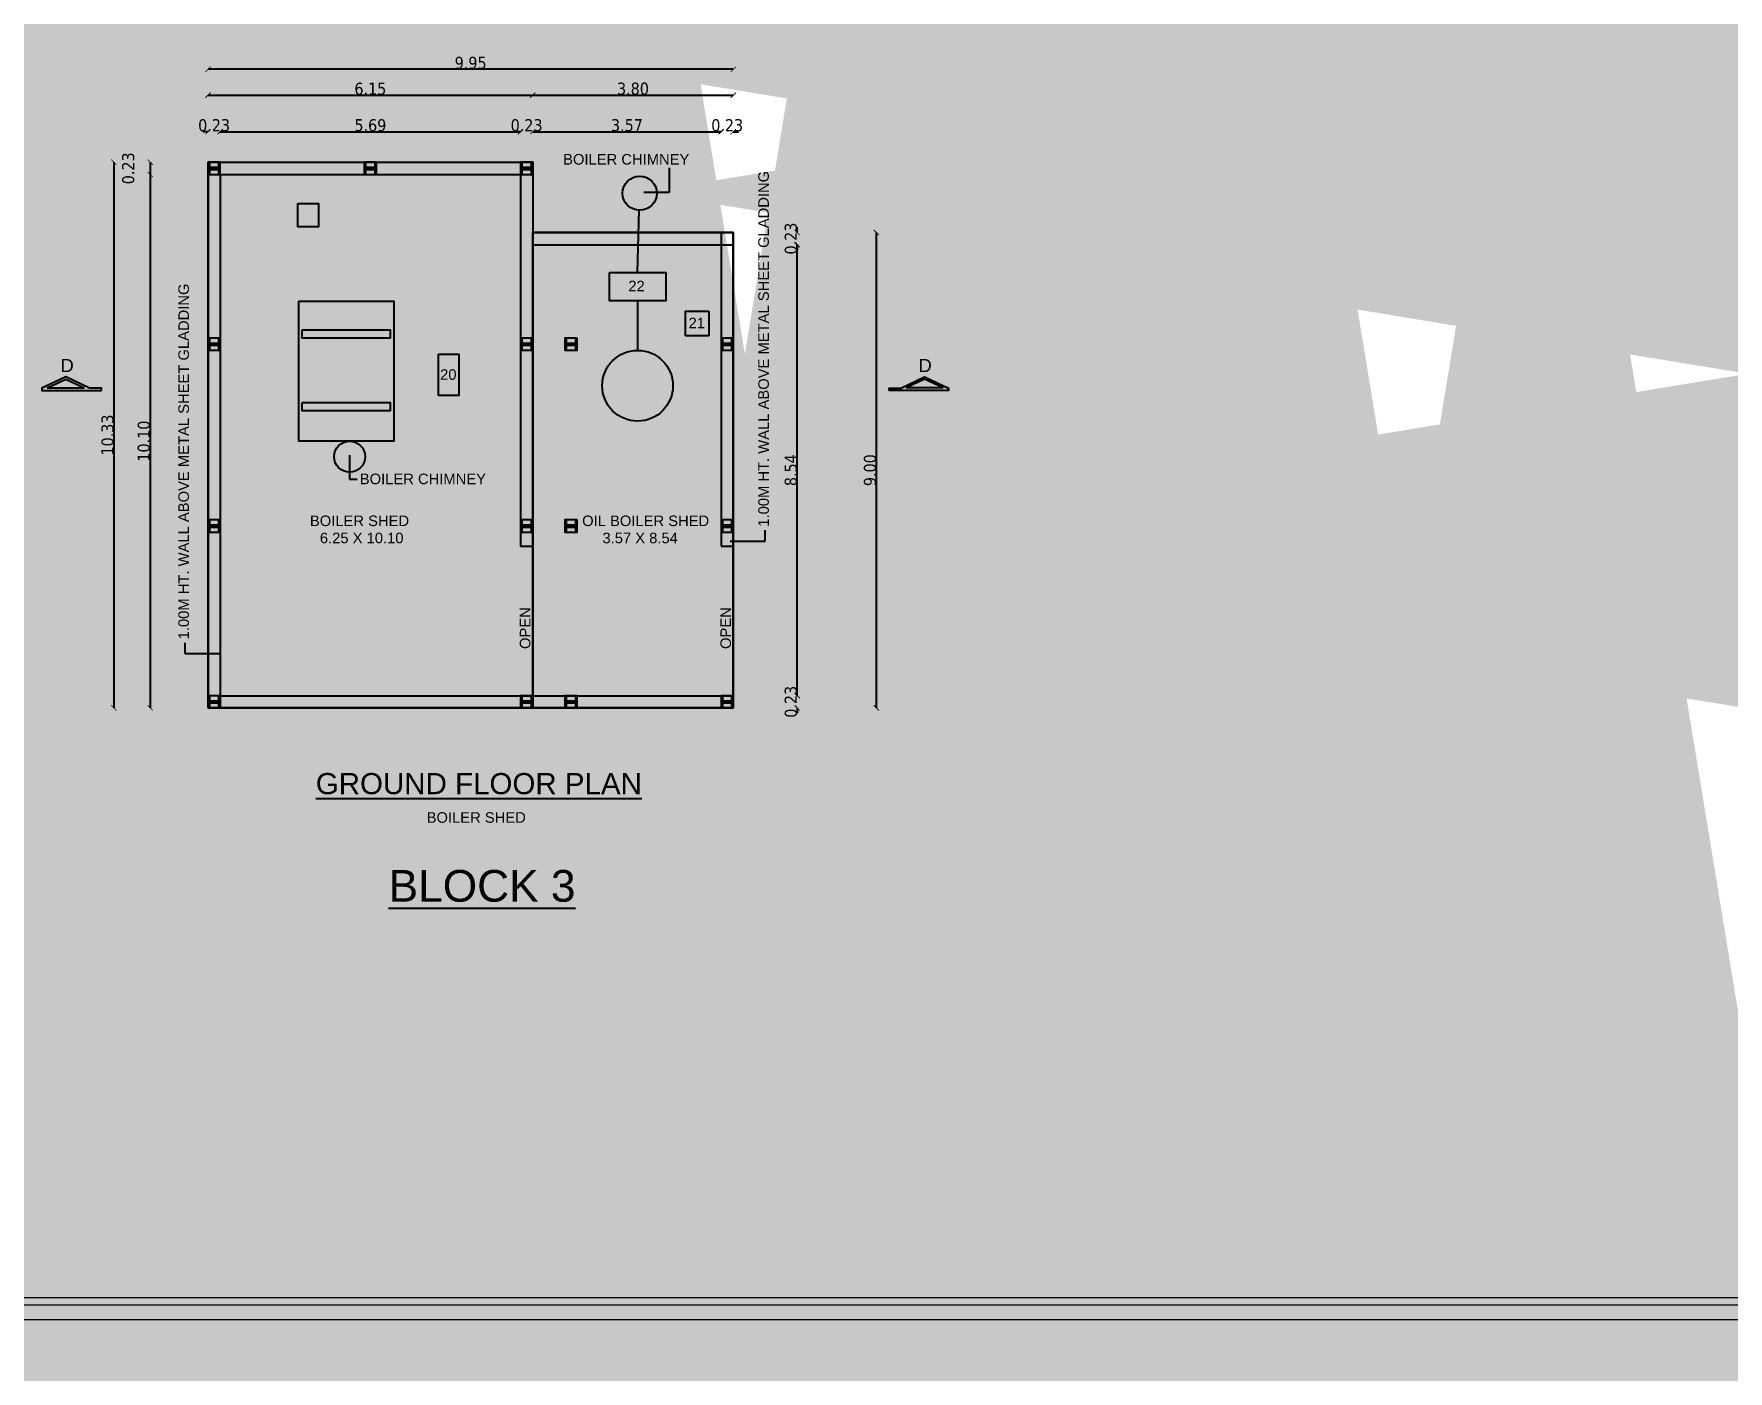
# Model space of a CAD drawing. Header units: metres. Extents: x 0 to 11269, y -5244 to -4054.
# Drawn here: x 10442.83 to 10474.92, y -4888.49 to -4863.17 of the extents above; entities that cross this region are included whole.
import ezdxf

# ---------------------------------------------------------------- set-up
doc = ezdxf.new("R2010")
doc.units = ezdxf.units.M
doc.header["$MEASUREMENT"] = 0
doc.header["$PDMODE"] = 2
doc.linetypes.add('HIDDEN', pattern=[0.375, 0.25, -0.125])
for name, color, linetype in [('2CON', 5, 'Continuous'), ('3CON', 3, 'Continuous'), ('BOUNDARY', 6, 'Continuous'), ('DIM', 3, 'Continuous'), ('G', 5, 'Continuous'), ('REIN', 3, 'Continuous'), ('TEX', 2, 'Continuous')]:
    doc.layers.add(name, color=color, linetype=linetype)
doc.styles.get("Standard").update_dxf_attribs({"font": 'arial.ttf'})
doc.styles.add('STYLE1', font='tahoma.ttf', dxfattribs={"height": 0.23})
doc.styles.add('SUBBU3', font='swissl.ttf', dxfattribs={"width": 0.8})
doc.dimstyles.new('300', dxfattribs={"dimscale": 0.1, "dimtxt": 500, "dimasz": 2000, "dimexe": 400, "dimexo": 1500, "dimgap": 0, "dimtad": 1, "dimlfac": 0.001, "dimzin": 0, "dimdsep": 46, "dimtxsty": 'Standard', "dimcen": 800, "dimse1": 1, "dimse2": 1, "dimclrd": 1, "dimclre": 5, "dimclrt": 3, "dimadec": 0, "dimazin": 0, "dimtfac": 1, "dimtix": 1, "dimtofl": 0, "dimtmove": 1, "dimatfit": 3, "dimfxl": 0, "dimtolj": 1, "dimtzin": 0, "dimarcsym": 0})
doc.dimstyles.new('FLOOR PLAN', dxfattribs={"dimtxt": 0.4, "dimasz": 0.1, "dimexe": 0.18, "dimexo": 0.0625, "dimgap": 0, "dimtad": 1, "dimzin": 0, "dimdsep": 46, "dimtxsty": 'Standard', "dimblk": 'ARCHTICK', "dimcen": 0.09, "dimse1": 1, "dimse2": 1, "dimclrd": 254, "dimclrt": 3, "dimadec": 0, "dimazin": 0, "dimtfac": 1, "dimtix": 1, "dimtofl": 0, "dimtmove": 1, "dimatfit": 0, "dimfxl": 0, "dimtolj": 1, "dimtzin": 0, "dimlwd": -1, "dimarcsym": 0})
doc.dimstyles.new('GG', dxfattribs={"dimscale": 0.1, "dimtxt": 2000, "dimasz": 2000, "dimexe": 400, "dimexo": 1500, "dimgap": 0.08, "dimtad": 1, "dimlfac": 0.001, "dimzin": 0, "dimdsep": 46, "dimtxsty": 'Standard', "dimcen": 800, "dimse1": 1, "dimse2": 1, "dimclrd": 1, "dimclre": 5, "dimclrt": 3, "dimadec": 0, "dimazin": 0, "dimtfac": 1, "dimtix": 1, "dimtofl": 0, "dimtmove": 0, "dimatfit": 3, "dimfxl": 0, "dimtolj": 1, "dimtzin": 0, "dimarcsym": 0})

# ---------------------------------------------------------------- blocks, each defined once
blk = doc.blocks.new('_ArchTick')
at = {"color": 0, "lineweight": 0, "const_width": 0.15}
blk.add_lwpolyline([(-0.5, -0.5), (0.5, 0.5)], dxfattribs=at)
blk = doc.blocks.new('*D421')
at = {"layer": 'DEFPOINTS', "color": 0, "linetype": 'ByBlock', "ltscale": 100}
for p in [(10446.356, -4865.02), (10446.126, -4866.466), (10446.356, -4866.466)]:
    blk.add_point(p, dxfattribs=at)
at = {"layer": 'DIM', "color": 254, "linetype": 'HIDDEN', "ltscale": 100}
for p, q in [((10446.126, -4865.02), (10446.026, -4865.02)), ((10446.356, -4865.02), (10446.456, -4865.02))]:
    blk.add_line(p, q, dxfattribs=at)
at = {"layer": 'DIM', "color": 254, "linetype": 'ByBlock', "ltscale": 100, "xscale": 0.1, "yscale": 0.1, "zscale": 0.1}
blk.add_blockref('_ArchTick', (10446.126, -4865.02), dxfattribs=at)
at = {"layer": 'DIM', "color": 254, "linetype": 'ByBlock', "ltscale": 100, "xscale": 0.1, "yscale": 0.1, "zscale": 0.1, "rotation": 180}
blk.add_blockref('_ArchTick', (10446.356, -4865.02), dxfattribs=at)
at = {"layer": 'DIM', "color": 3, "linetype": 'ByBlock', "ltscale": 100, "insert": (10446.241, -4864.9), "char_height": 0.23, "attachment_point": 5, "style": 'STYLE1'}
blk.add_mtext('\\A1;0.23', dxfattribs=at)
blk = doc.blocks.new('*D422')
at = {"layer": 'DEFPOINTS', "color": 0, "linetype": 'ByBlock', "ltscale": 100}
for p in [(10452.046, -4865.02), (10446.356, -4866.466), (10452.046, -4866.281)]:
    blk.add_point(p, dxfattribs=at)
at = {"layer": 'DIM', "color": 254, "linetype": 'HIDDEN', "ltscale": 100}
blk.add_line((10446.356, -4865.02), (10452.046, -4865.02), dxfattribs=at)
at = {"layer": 'DIM', "color": 254, "linetype": 'ByBlock', "ltscale": 100, "xscale": 0.1, "yscale": 0.1, "zscale": 0.1, "rotation": 180}
blk.add_blockref('_ArchTick', (10446.356, -4865.02), dxfattribs=at)
at = {"layer": 'DIM', "color": 254, "linetype": 'ByBlock', "ltscale": 100, "xscale": 0.1, "yscale": 0.1, "zscale": 0.1}
blk.add_blockref('_ArchTick', (10452.046, -4865.02), dxfattribs=at)
at = {"layer": 'DIM', "color": 3, "linetype": 'ByBlock', "ltscale": 100, "insert": (10449.201, -4864.9), "char_height": 0.23, "attachment_point": 5, "style": 'STYLE1'}
blk.add_mtext('\\A1;5.69', dxfattribs=at)
blk = doc.blocks.new('*D423')
at = {"layer": 'DEFPOINTS', "color": 0, "linetype": 'ByBlock', "ltscale": 100}
for p in [(10452.276, -4865.02), (10452.046, -4866.281), (10452.276, -4866.281)]:
    blk.add_point(p, dxfattribs=at)
at = {"layer": 'DIM', "color": 254, "linetype": 'HIDDEN', "ltscale": 100}
for p, q in [((10452.046, -4865.02), (10451.946, -4865.02)), ((10452.276, -4865.02), (10452.376, -4865.02))]:
    blk.add_line(p, q, dxfattribs=at)
at = {"layer": 'DIM', "color": 254, "linetype": 'ByBlock', "ltscale": 100, "xscale": 0.1, "yscale": 0.1, "zscale": 0.1}
blk.add_blockref('_ArchTick', (10452.046, -4865.02), dxfattribs=at)
at = {"layer": 'DIM', "color": 254, "linetype": 'ByBlock', "ltscale": 100, "xscale": 0.1, "yscale": 0.1, "zscale": 0.1, "rotation": 180}
blk.add_blockref('_ArchTick', (10452.276, -4865.02), dxfattribs=at)
at = {"layer": 'DIM', "color": 3, "linetype": 'ByBlock', "ltscale": 100, "insert": (10452.161, -4864.9), "char_height": 0.23, "attachment_point": 5, "style": 'STYLE1'}
blk.add_mtext('\\A1;0.23', dxfattribs=at)
blk = doc.blocks.new('*D424')
at = {"layer": 'DEFPOINTS', "color": 0, "linetype": 'ByBlock', "ltscale": 100}
for p in [(10452.276, -4864.329), (10446.126, -4866.27), (10452.276, -4866.27)]:
    blk.add_point(p, dxfattribs=at)
at = {"layer": 'DIM', "color": 254, "linetype": 'HIDDEN', "ltscale": 100}
blk.add_line((10446.126, -4864.329), (10452.276, -4864.329), dxfattribs=at)
at = {"layer": 'DIM', "color": 254, "linetype": 'ByBlock', "ltscale": 100, "xscale": 0.1, "yscale": 0.1, "zscale": 0.1, "rotation": 180}
blk.add_blockref('_ArchTick', (10446.126, -4864.329), dxfattribs=at)
at = {"layer": 'DIM', "color": 254, "linetype": 'ByBlock', "ltscale": 100, "xscale": 0.1, "yscale": 0.1, "zscale": 0.1}
blk.add_blockref('_ArchTick', (10452.276, -4864.329), dxfattribs=at)
at = {"layer": 'DIM', "color": 3, "linetype": 'ByBlock', "ltscale": 100, "insert": (10449.201, -4864.209), "char_height": 0.23, "attachment_point": 5, "style": 'STYLE1'}
blk.add_mtext('\\A1;6.15', dxfattribs=at)
blk = doc.blocks.new('*D425')
at = {"layer": 'DEFPOINTS', "color": 0, "linetype": 'ByBlock', "ltscale": 100}
for p in [(10445.03, -4865.829), (10446.793, -4865.599), (10446.793, -4865.829)]:
    blk.add_point(p, dxfattribs=at)
at = {"layer": 'DIM', "color": 254, "linetype": 'HIDDEN', "ltscale": 100}
blk.add_line((10445.03, -4865.599), (10445.03, -4865.829), dxfattribs=at)
at = {"layer": 'DIM', "color": 254, "linetype": 'ByBlock', "ltscale": 100, "xscale": 0.1, "yscale": 0.1, "zscale": 0.1}
for p, rotation in [((10445.03, -4865.599), 90), ((10445.03, -4865.829), 270)]:
    blk.add_blockref('_ArchTick', p, dxfattribs=dict(at, rotation=rotation))
at = {"layer": 'DIM', "color": 3, "linetype": 'ByBlock', "ltscale": 100, "insert": (10444.615, -4865.714), "char_height": 0.23, "attachment_point": 5, "rotation": 90, "style": 'STYLE1'}
blk.add_mtext('\\A1;0.23', dxfattribs=at)
blk = doc.blocks.new('*D426')
at = {"layer": 'DEFPOINTS', "color": 0, "linetype": 'ByBlock', "ltscale": 100}
for p in [(10446.793, -4865.829), (10445.03, -4875.929), (10446.356, -4875.929)]:
    blk.add_point(p, dxfattribs=at)
at = {"layer": 'DIM', "color": 254, "linetype": 'HIDDEN', "ltscale": 100}
blk.add_line((10445.03, -4865.829), (10445.03, -4875.929), dxfattribs=at)
at = {"layer": 'DIM', "color": 254, "linetype": 'ByBlock', "ltscale": 100, "xscale": 0.1, "yscale": 0.1, "zscale": 0.1}
for p, rotation in [((10445.03, -4865.829), 90), ((10445.03, -4875.929), 270)]:
    blk.add_blockref('_ArchTick', p, dxfattribs=dict(at, rotation=rotation))
at = {"layer": 'DIM', "color": 3, "linetype": 'ByBlock', "ltscale": 100, "insert": (10444.91, -4870.879), "char_height": 0.23, "attachment_point": 5, "rotation": 90, "style": 'STYLE1'}
blk.add_mtext('\\A1;10.10', dxfattribs=at)
blk = doc.blocks.new('*D427')
at = {"layer": 'DEFPOINTS', "color": 0, "linetype": 'ByBlock', "ltscale": 100}
for p in [(10446.851, -4865.599), (10444.342, -4875.929), (10446.851, -4875.929)]:
    blk.add_point(p, dxfattribs=at)
at = {"layer": 'DIM', "color": 254, "linetype": 'HIDDEN', "ltscale": 100}
blk.add_line((10444.342, -4865.599), (10444.342, -4875.929), dxfattribs=at)
at = {"layer": 'DIM', "color": 254, "linetype": 'ByBlock', "ltscale": 100, "xscale": 0.1, "yscale": 0.1, "zscale": 0.1}
for p, rotation in [((10444.342, -4865.599), 90), ((10444.342, -4875.929), 270)]:
    blk.add_blockref('_ArchTick', p, dxfattribs=dict(at, rotation=rotation))
at = {"layer": 'DIM', "color": 3, "linetype": 'ByBlock', "ltscale": 100, "insert": (10444.223, -4870.764), "char_height": 0.23, "attachment_point": 5, "rotation": 90, "style": 'STYLE1'}
blk.add_mtext('\\A1;10.33', dxfattribs=at)
blk = doc.blocks.new('*D428')
at = {"layer": 'DEFPOINTS', "color": 0, "linetype": 'ByBlock', "ltscale": 100}
for p in [(10455.846, -4865.02), (10452.276, -4866.281), (10455.846, -4866.929)]:
    blk.add_point(p, dxfattribs=at)
at = {"layer": 'DIM', "color": 254, "linetype": 'HIDDEN', "ltscale": 100}
blk.add_line((10452.276, -4865.02), (10455.846, -4865.02), dxfattribs=at)
at = {"layer": 'DIM', "color": 254, "linetype": 'ByBlock', "ltscale": 100, "xscale": 0.1, "yscale": 0.1, "zscale": 0.1, "rotation": 180}
blk.add_blockref('_ArchTick', (10452.276, -4865.02), dxfattribs=at)
at = {"layer": 'DIM', "color": 254, "linetype": 'ByBlock', "ltscale": 100, "xscale": 0.1, "yscale": 0.1, "zscale": 0.1}
blk.add_blockref('_ArchTick', (10455.846, -4865.02), dxfattribs=at)
at = {"layer": 'DIM', "color": 3, "linetype": 'ByBlock', "ltscale": 100, "insert": (10454.061, -4864.9), "char_height": 0.23, "attachment_point": 5, "style": 'STYLE1'}
blk.add_mtext('\\A1;3.57', dxfattribs=at)
blk = doc.blocks.new('*D429')
at = {"layer": 'DEFPOINTS', "color": 0, "linetype": 'ByBlock', "ltscale": 100}
for p in [(10456.076, -4865.02), (10455.846, -4866.929), (10456.076, -4866.929)]:
    blk.add_point(p, dxfattribs=at)
at = {"layer": 'DIM', "color": 254, "linetype": 'HIDDEN', "ltscale": 100}
for p, q in [((10455.846, -4865.02), (10455.746, -4865.02)), ((10456.076, -4865.02), (10456.176, -4865.02))]:
    blk.add_line(p, q, dxfattribs=at)
at = {"layer": 'DIM', "color": 254, "linetype": 'ByBlock', "ltscale": 100, "xscale": 0.1, "yscale": 0.1, "zscale": 0.1}
blk.add_blockref('_ArchTick', (10455.846, -4865.02), dxfattribs=at)
at = {"layer": 'DIM', "color": 254, "linetype": 'ByBlock', "ltscale": 100, "xscale": 0.1, "yscale": 0.1, "zscale": 0.1, "rotation": 180}
blk.add_blockref('_ArchTick', (10456.076, -4865.02), dxfattribs=at)
at = {"layer": 'DIM', "color": 3, "linetype": 'ByBlock', "ltscale": 100, "insert": (10455.961, -4864.9), "char_height": 0.23, "attachment_point": 5, "style": 'STYLE1'}
blk.add_mtext('\\A1;0.23', dxfattribs=at)
blk = doc.blocks.new('*D430')
at = {"layer": 'DEFPOINTS', "color": 0, "linetype": 'ByBlock', "ltscale": 100}
for p in [(10456.076, -4864.329), (10452.276, -4866.27), (10456.076, -4866.733)]:
    blk.add_point(p, dxfattribs=at)
at = {"layer": 'DIM', "color": 254, "linetype": 'HIDDEN', "ltscale": 100}
blk.add_line((10452.276, -4864.329), (10456.076, -4864.329), dxfattribs=at)
at = {"layer": 'DIM', "color": 254, "linetype": 'ByBlock', "ltscale": 100, "xscale": 0.1, "yscale": 0.1, "zscale": 0.1, "rotation": 180}
blk.add_blockref('_ArchTick', (10452.276, -4864.329), dxfattribs=at)
at = {"layer": 'DIM', "color": 254, "linetype": 'ByBlock', "ltscale": 100, "xscale": 0.1, "yscale": 0.1, "zscale": 0.1}
blk.add_blockref('_ArchTick', (10456.076, -4864.329), dxfattribs=at)
at = {"layer": 'DIM', "color": 3, "linetype": 'ByBlock', "ltscale": 100, "insert": (10454.176, -4864.208), "char_height": 0.23, "attachment_point": 5, "style": 'STYLE1'}
blk.add_mtext('\\A1;3.80', dxfattribs=at)
blk = doc.blocks.new('*D431')
at = {"layer": 'DEFPOINTS', "color": 0, "linetype": 'ByBlock', "ltscale": 100}
for p in [(10456.076, -4875.699), (10457.287, -4875.699), (10456.076, -4875.929)]:
    blk.add_point(p, dxfattribs=at)
at = {"layer": 'DIM', "color": 254, "linetype": 'HIDDEN', "ltscale": 100}
for p, q in [((10457.287, -4875.699), (10457.287, -4875.599)), ((10457.287, -4875.929), (10457.287, -4876.029))]:
    blk.add_line(p, q, dxfattribs=at)
at = {"layer": 'DIM', "color": 254, "linetype": 'ByBlock', "ltscale": 100, "xscale": 0.1, "yscale": 0.1, "zscale": 0.1}
for p, rotation in [((10457.287, -4875.699), 270), ((10457.287, -4875.929), 90)]:
    blk.add_blockref('_ArchTick', p, dxfattribs=dict(at, rotation=rotation))
at = {"layer": 'DIM', "color": 3, "linetype": 'ByBlock', "ltscale": 100, "insert": (10457.167, -4875.814), "char_height": 0.23, "attachment_point": 5, "rotation": 90, "style": 'STYLE1'}
blk.add_mtext('\\A1;0.23', dxfattribs=at)
blk = doc.blocks.new('*D432')
at = {"layer": 'DEFPOINTS', "color": 0, "linetype": 'ByBlock', "ltscale": 100}
for p in [(10456.076, -4867.159), (10457.287, -4867.159), (10456.076, -4875.699)]:
    blk.add_point(p, dxfattribs=at)
at = {"layer": 'DIM', "color": 254, "linetype": 'HIDDEN', "ltscale": 100}
blk.add_line((10457.287, -4875.699), (10457.287, -4867.159), dxfattribs=at)
at = {"layer": 'DIM', "color": 254, "linetype": 'ByBlock', "ltscale": 100, "xscale": 0.1, "yscale": 0.1, "zscale": 0.1}
for p, rotation in [((10457.287, -4867.159), 90), ((10457.287, -4875.699), 270)]:
    blk.add_blockref('_ArchTick', p, dxfattribs=dict(at, rotation=rotation))
at = {"layer": 'DIM', "color": 3, "linetype": 'ByBlock', "ltscale": 100, "insert": (10457.167, -4871.429), "char_height": 0.23, "attachment_point": 5, "rotation": 90, "style": 'STYLE1'}
blk.add_mtext('\\A1;8.54', dxfattribs=at)
blk = doc.blocks.new('*D433')
at = {"layer": 'DEFPOINTS', "color": 0, "linetype": 'ByBlock', "ltscale": 100}
for p in [(10456.076, -4866.929), (10457.287, -4866.929), (10456.076, -4867.159)]:
    blk.add_point(p, dxfattribs=at)
at = {"layer": 'DIM', "color": 254, "linetype": 'HIDDEN', "ltscale": 100}
for p, q in [((10457.287, -4866.929), (10457.287, -4866.829)), ((10457.287, -4867.159), (10457.287, -4867.259))]:
    blk.add_line(p, q, dxfattribs=at)
at = {"layer": 'DIM', "color": 254, "linetype": 'ByBlock', "ltscale": 100, "xscale": 0.1, "yscale": 0.1, "zscale": 0.1}
for p, rotation in [((10457.287, -4866.929), 270), ((10457.287, -4867.159), 90)]:
    blk.add_blockref('_ArchTick', p, dxfattribs=dict(at, rotation=rotation))
at = {"layer": 'DIM', "color": 3, "linetype": 'ByBlock', "ltscale": 100, "insert": (10457.167, -4867.044), "char_height": 0.23, "attachment_point": 5, "rotation": 90, "style": 'STYLE1'}
blk.add_mtext('\\A1;0.23', dxfattribs=at)
blk = doc.blocks.new('*D434')
at = {"layer": 'DEFPOINTS', "color": 0, "linetype": 'ByBlock', "ltscale": 100}
for p in [(10456.076, -4866.929), (10458.787, -4866.929), (10456.076, -4875.929)]:
    blk.add_point(p, dxfattribs=at)
at = {"layer": 'DIM', "color": 254, "linetype": 'HIDDEN', "ltscale": 100}
blk.add_line((10458.787, -4875.929), (10458.787, -4866.929), dxfattribs=at)
at = {"layer": 'DIM', "color": 254, "linetype": 'ByBlock', "ltscale": 100, "xscale": 0.1, "yscale": 0.1, "zscale": 0.1}
for p, rotation in [((10458.787, -4866.929), 90), ((10458.787, -4875.929), 270)]:
    blk.add_blockref('_ArchTick', p, dxfattribs=dict(at, rotation=rotation))
at = {"layer": 'DIM', "color": 3, "linetype": 'ByBlock', "ltscale": 100, "insert": (10458.667, -4871.429), "char_height": 0.23, "attachment_point": 5, "rotation": 90, "style": 'STYLE1'}
blk.add_mtext('\\A1;9.00', dxfattribs=at)
blk = doc.blocks.new('*D439')
at = {"layer": 'DEFPOINTS', "color": 0, "linetype": 'ByBlock', "ltscale": 100}
for p in [(10446.126, -4863.839), (10446.126, -4866.929), (10456.076, -4866.929)]:
    blk.add_point(p, dxfattribs=at)
at = {"layer": 'DIM', "color": 254, "linetype": 'HIDDEN', "ltscale": 100}
blk.add_line((10456.076, -4863.839), (10446.126, -4863.839), dxfattribs=at)
at = {"layer": 'DIM', "color": 254, "linetype": 'ByBlock', "ltscale": 100, "xscale": 0.1, "yscale": 0.1, "zscale": 0.1, "rotation": 180}
blk.add_blockref('_ArchTick', (10446.126, -4863.839), dxfattribs=at)
at = {"layer": 'DIM', "color": 254, "linetype": 'ByBlock', "ltscale": 100, "xscale": 0.1, "yscale": 0.1, "zscale": 0.1}
blk.add_blockref('_ArchTick', (10456.076, -4863.839), dxfattribs=at)
at = {"layer": 'DIM', "color": 3, "linetype": 'ByBlock', "ltscale": 100, "insert": (10451.101, -4863.719), "char_height": 0.23, "attachment_point": 5, "style": 'STYLE1'}
blk.add_mtext('\\A1;9.95', dxfattribs=at)

msp = doc.modelspace()

# ---------------------------------------------------------------- hatches: boundary and pattern name
at = {"layer": 'DIM', "linetype": 'ByBlock', "ltscale": 100}
for points in [[(10446.35648, -4865.59946), (10446.33148, -4865.59946), (10446.33148, -4865.69446), (10446.15148, -4865.69446), (10446.15148, -4865.59946), (10446.12648, -4865.59946), (10446.12648, -4865.82946), (10446.15148, -4865.82946), (10446.15148, -4865.73446), (10446.33148, -4865.73446), (10446.33148, -4865.82946), (10446.35648, -4865.82946)], [(10449.31648, -4865.59946), (10449.29148, -4865.59946), (10449.29148, -4865.69446), (10449.11148, -4865.69446), (10449.11148, -4865.59946), (10449.08648, -4865.59946), (10449.08648, -4865.82946), (10449.11148, -4865.82946), (10449.11148, -4865.73446), (10449.29148, -4865.73446), (10449.29148, -4865.82946), (10449.31648, -4865.82946)], [(10452.27648, -4865.59946), (10452.25148, -4865.59946), (10452.25148, -4865.69446), (10452.07148, -4865.69446), (10452.07148, -4865.59946), (10452.04648, -4865.59946), (10452.04648, -4865.82946), (10452.07148, -4865.82946), (10452.07148, -4865.73446), (10452.25148, -4865.73446), (10452.25148, -4865.82946), (10452.27648, -4865.82946)], [(10446.35648, -4868.9278), (10446.33148, -4868.9278), (10446.33148, -4869.0228), (10446.15148, -4869.0228), (10446.15148, -4868.9278), (10446.12648, -4868.9278), (10446.12648, -4869.1578), (10446.15148, -4869.1578), (10446.15148, -4869.0628), (10446.33148, -4869.0628), (10446.33148, -4869.1578), (10446.35648, -4869.1578)], [(10452.27648, -4868.9278), (10452.25148, -4868.9278), (10452.25148, -4869.0228), (10452.07148, -4869.0228), (10452.07148, -4868.9278), (10452.04648, -4868.9278), (10452.04648, -4869.1578), (10452.07148, -4869.1578), (10452.07148, -4869.0628), (10452.25148, -4869.0628), (10452.25148, -4869.1578), (10452.27648, -4869.1578)], [(10453.11648, -4868.9278), (10453.09148, -4868.9278), (10453.09148, -4869.0228), (10452.91148, -4869.0228), (10452.91148, -4868.9278), (10452.88648, -4868.9278), (10452.88648, -4869.1578), (10452.91148, -4869.1578), (10452.91148, -4869.0628), (10453.09148, -4869.0628), (10453.09148, -4869.1578), (10453.11648, -4869.1578)], [(10456.07648, -4868.9278), (10456.05148, -4868.9278), (10456.05148, -4869.0228), (10455.87148, -4869.0228), (10455.87148, -4868.9278), (10455.84648, -4868.9278), (10455.84648, -4869.1578), (10455.87148, -4869.1578), (10455.87148, -4869.0628), (10456.05148, -4869.0628), (10456.05148, -4869.1578), (10456.07648, -4869.1578)], [(10446.35648, -4872.37113), (10446.33148, -4872.37113), (10446.33148, -4872.46613), (10446.15148, -4872.46613), (10446.15148, -4872.37113), (10446.12648, -4872.37113), (10446.12648, -4872.60113), (10446.15148, -4872.60113), (10446.15148, -4872.50613), (10446.33148, -4872.50613), (10446.33148, -4872.60113), (10446.35648, -4872.60113)], [(10452.27648, -4872.37113), (10452.25148, -4872.37113), (10452.25148, -4872.46613), (10452.07148, -4872.46613), (10452.07148, -4872.37113), (10452.04648, -4872.37113), (10452.04648, -4872.60113), (10452.07148, -4872.60113), (10452.07148, -4872.50613), (10452.25148, -4872.50613), (10452.25148, -4872.60113), (10452.27648, -4872.60113)], [(10453.11648, -4872.37113), (10453.09148, -4872.37113), (10453.09148, -4872.46613), (10452.91148, -4872.46613), (10452.91148, -4872.37113), (10452.88648, -4872.37113), (10452.88648, -4872.60113), (10452.91148, -4872.60113), (10452.91148, -4872.50613), (10453.09148, -4872.50613), (10453.09148, -4872.60113), (10453.11648, -4872.60113)], [(10456.07648, -4872.37113), (10456.05148, -4872.37113), (10456.05148, -4872.46613), (10455.87148, -4872.46613), (10455.87148, -4872.37113), (10455.84648, -4872.37113), (10455.84648, -4872.60113), (10455.87148, -4872.60113), (10455.87148, -4872.50613), (10456.05148, -4872.50613), (10456.05148, -4872.60113), (10456.07648, -4872.60113)], [(10446.35648, -4875.69946), (10446.33148, -4875.69946), (10446.33148, -4875.79446), (10446.15148, -4875.79446), (10446.15148, -4875.69946), (10446.12648, -4875.69946), (10446.12648, -4875.92946), (10446.15148, -4875.92946), (10446.15148, -4875.83446), (10446.33148, -4875.83446), (10446.33148, -4875.92946), (10446.35648, -4875.92946)], [(10452.27648, -4875.69946), (10452.25148, -4875.69946), (10452.25148, -4875.79446), (10452.07148, -4875.79446), (10452.07148, -4875.69946), (10452.04648, -4875.69946), (10452.04648, -4875.92946), (10452.07148, -4875.92946), (10452.07148, -4875.83446), (10452.25148, -4875.83446), (10452.25148, -4875.92946), (10452.27648, -4875.92946)], [(10453.11648, -4875.69946), (10453.09148, -4875.69946), (10453.09148, -4875.79446), (10452.91148, -4875.79446), (10452.91148, -4875.69946), (10452.88648, -4875.69946), (10452.88648, -4875.92946), (10452.91148, -4875.92946), (10452.91148, -4875.83446), (10453.09148, -4875.83446), (10453.09148, -4875.92946), (10453.11648, -4875.92946)], [(10456.07648, -4875.69946), (10456.05148, -4875.69946), (10456.05148, -4875.79446), (10455.87148, -4875.79446), (10455.87148, -4875.69946), (10455.84648, -4875.69946), (10455.84648, -4875.92946), (10455.87148, -4875.92946), (10455.87148, -4875.83446), (10456.05148, -4875.83446), (10456.05148, -4875.92946), (10456.07648, -4875.92946)]]:
    msp.add_hatch(color=1, dxfattribs=at).paths.add_polyline_path(points)

# ---------------------------------------------------------------- linework, layer by layer
at = {"linetype": 'ByBlock', "lineweight": 18}
for points in [[(10374.93588, -4887.50771), (10497.7395, -4887.50771), (10497.7395, -4800.40255), (10374.93588, -4800.40255)], [(10375.21384, -4887.22975), (10497.46154, -4887.22975), (10497.46154, -4800.68051), (10375.21384, -4800.68051)], [(10375.35282, -4887.09076), (10497.32255, -4887.09076), (10497.32255, -4800.81949), (10375.35282, -4800.81949)]]:
    msp.add_lwpolyline(points, close=True, dxfattribs=at)
at = {"layer": 'DIM', "color": 4, "linetype": 'ByBlock', "ltscale": 100}
for p, q in [((10446.12648, -4865.59946), (10446.12648, -4875.92946)), ((10446.12648, -4865.59946), (10452.27648, -4865.59946)), ((10446.12648, -4865.82946), (10446.35648, -4865.82946)), ((10446.15148, -4865.59946), (10446.15148, -4865.69446)), ((10446.15148, -4865.69446), (10446.33148, -4865.69446)), ((10446.15148, -4865.73446), (10446.15148, -4865.82946)), ((10446.15148, -4865.73446), (10446.33148, -4865.73446)), ((10446.33148, -4865.69446), (10446.33148, -4865.59946)), ((10446.33148, -4865.82946), (10446.33148, -4865.73446)), ((10446.35648, -4865.82946), (10446.35648, -4865.59946)), ((10446.35648, -4865.82946), (10446.35648, -4875.92946)), ((10446.35648, -4865.82946), (10452.04648, -4865.82946)), ((10449.08648, -4865.82946), (10449.31648, -4865.82946)), ((10449.11148, -4865.59946), (10449.11148, -4865.69446)), ((10449.11148, -4865.69446), (10449.29148, -4865.69446)), ((10449.11148, -4865.73446), (10449.11148, -4865.82946)), ((10449.11148, -4865.73446), (10449.29148, -4865.73446)), ((10449.29148, -4865.69446), (10449.29148, -4865.59946)), ((10449.29148, -4865.82946), (10449.29148, -4865.73446)), ((10452.04648, -4865.82946), (10452.04648, -4872.8691)), ((10452.04648, -4865.82946), (10452.27648, -4865.82946)), ((10452.07148, -4865.59946), (10452.07148, -4865.69446)), ((10452.07148, -4865.69446), (10452.25148, -4865.69446)), ((10452.07148, -4865.73446), (10452.07148, -4865.82946)), ((10452.07148, -4865.73446), (10452.25148, -4865.73446)), ((10452.25148, -4865.69446), (10452.25148, -4865.59946)), ((10452.25148, -4865.82946), (10452.25148, -4865.73446)), ((10452.27648, -4865.59946), (10452.27648, -4875.92946)), ((10452.27648, -4865.82946), (10452.27648, -4865.59946)), ((10454.26339, -4867.68471), (10454.29508, -4866.50869)), ((10456.07648, -4866.92946), (10452.27648, -4866.92946)), ((10455.84648, -4866.92946), (10455.84648, -4872.8691)), ((10456.07648, -4875.92946), (10456.07648, -4866.92946)), ((10452.27648, -4867.15946), (10456.07648, -4867.15946)), ((10454.26339, -4868.22379), (10454.26339, -4869.16108)), ((10446.15148, -4868.9278), (10446.15148, -4869.0228)), ((10446.15148, -4869.0228), (10446.33148, -4869.0228)), ((10446.33148, -4869.0228), (10446.33148, -4868.9278)), ((10452.07148, -4868.9278), (10452.07148, -4869.0228)), ((10452.07148, -4869.0228), (10452.25148, -4869.0228)), ((10452.25148, -4869.0228), (10452.25148, -4868.9278)), ((10452.91148, -4868.9278), (10452.91148, -4869.0228)), ((10452.91148, -4869.0228), (10453.09148, -4869.0228)), ((10453.09148, -4869.0228), (10453.09148, -4868.9278)), ((10455.87148, -4868.9278), (10455.87148, -4869.0228)), ((10455.87148, -4869.0228), (10456.05148, -4869.0228)), ((10456.05148, -4869.0228), (10456.05148, -4868.9278)), ((10446.12648, -4869.1578), (10446.35648, -4869.1578)), ((10446.15148, -4869.0628), (10446.15148, -4869.1578)), ((10446.15148, -4869.0628), (10446.33148, -4869.0628)), ((10446.33148, -4869.1578), (10446.33148, -4869.0628)), ((10452.04648, -4869.1578), (10452.27648, -4869.1578)), ((10452.07148, -4869.0628), (10452.07148, -4869.1578)), ((10452.07148, -4869.0628), (10452.25148, -4869.0628)), ((10452.25148, -4869.1578), (10452.25148, -4869.0628)), ((10452.88648, -4869.1578), (10453.11648, -4869.1578)), ((10452.91148, -4869.0628), (10452.91148, -4869.1578)), ((10452.91148, -4869.0628), (10453.09148, -4869.0628)), ((10453.09148, -4869.1578), (10453.09148, -4869.0628)), ((10455.84648, -4869.1578), (10456.07648, -4869.1578)), ((10455.87148, -4869.0628), (10455.87148, -4869.1578)), ((10455.87148, -4869.0628), (10456.05148, -4869.0628)), ((10456.05148, -4869.1578), (10456.05148, -4869.0628)), ((10446.15148, -4872.37113), (10446.15148, -4872.46613)), ((10446.15148, -4872.46613), (10446.33148, -4872.46613)), ((10446.15148, -4872.50613), (10446.15148, -4872.60113)), ((10446.15148, -4872.50613), (10446.33148, -4872.50613)), ((10446.33148, -4872.46613), (10446.33148, -4872.37113)), ((10446.33148, -4872.60113), (10446.33148, -4872.50613)), ((10452.07148, -4872.37113), (10452.07148, -4872.46613)), ((10452.07148, -4872.46613), (10452.25148, -4872.46613)), ((10452.07148, -4872.50613), (10452.07148, -4872.60113)), ((10452.07148, -4872.50613), (10452.25148, -4872.50613)), ((10452.25148, -4872.46613), (10452.25148, -4872.37113)), ((10452.25148, -4872.60113), (10452.25148, -4872.50613)), ((10452.91148, -4872.37113), (10452.91148, -4872.46613)), ((10452.91148, -4872.46613), (10453.09148, -4872.46613)), ((10452.91148, -4872.50613), (10452.91148, -4872.60113)), ((10452.91148, -4872.50613), (10453.09148, -4872.50613)), ((10453.09148, -4872.46613), (10453.09148, -4872.37113)), ((10453.09148, -4872.60113), (10453.09148, -4872.50613)), ((10455.87148, -4872.37113), (10455.87148, -4872.46613)), ((10455.87148, -4872.46613), (10456.05148, -4872.46613)), ((10455.87148, -4872.50613), (10455.87148, -4872.60113)), ((10455.87148, -4872.50613), (10456.05148, -4872.50613)), ((10456.05148, -4872.46613), (10456.05148, -4872.37113)), ((10456.05148, -4872.60113), (10456.05148, -4872.50613)), ((10446.12648, -4872.60113), (10446.35648, -4872.60113)), ((10452.04648, -4872.60113), (10452.27648, -4872.60113)), ((10452.04648, -4872.8691), (10452.27648, -4872.8691)), ((10452.88648, -4872.60113), (10453.11648, -4872.60113)), ((10455.84648, -4872.60113), (10456.07648, -4872.60113)), ((10455.84648, -4872.8691), (10456.07648, -4872.8691)), ((10446.15148, -4875.69946), (10446.15148, -4875.79446)), ((10446.15148, -4875.79446), (10446.33148, -4875.79446)), ((10446.33148, -4875.79446), (10446.33148, -4875.69946)), ((10446.35648, -4875.69946), (10456.07648, -4875.69946)), ((10452.04648, -4875.69946), (10452.04648, -4875.92946)), ((10452.07148, -4875.69946), (10452.07148, -4875.79446)), ((10452.07148, -4875.79446), (10452.25148, -4875.79446)), ((10452.25148, -4875.79446), (10452.25148, -4875.69946)), ((10452.91148, -4875.69946), (10452.91148, -4875.79446)), ((10452.91148, -4875.79446), (10453.09148, -4875.79446)), ((10453.09148, -4875.79446), (10453.09148, -4875.69946)), ((10455.84648, -4875.69946), (10455.84648, -4875.92946)), ((10455.87148, -4875.69946), (10455.87148, -4875.79446)), ((10455.87148, -4875.79446), (10456.05148, -4875.79446)), ((10456.05148, -4875.79446), (10456.05148, -4875.69946)), ((10446.12648, -4875.92946), (10452.27648, -4875.92946)), ((10446.12648, -4875.92946), (10452.27648, -4875.92946)), ((10446.12648, -4875.92946), (10446.35648, -4875.92946)), ((10446.15148, -4875.83446), (10446.15148, -4875.92946)), ((10446.15148, -4875.83446), (10446.33148, -4875.83446)), ((10446.33148, -4875.92946), (10446.33148, -4875.83446)), ((10452.04648, -4875.92946), (10452.27648, -4875.92946)), ((10452.04648, -4875.92946), (10452.27648, -4875.92946)), ((10452.07148, -4875.83446), (10452.07148, -4875.92946)), ((10452.07148, -4875.83446), (10452.25148, -4875.83446)), ((10452.25148, -4875.92946), (10452.25148, -4875.83446)), ((10452.27648, -4875.92946), (10456.07648, -4875.92946)), ((10452.88648, -4875.92946), (10453.11648, -4875.92946)), ((10452.91148, -4875.83446), (10452.91148, -4875.92946)), ((10452.91148, -4875.83446), (10453.09148, -4875.83446)), ((10453.09148, -4875.92946), (10453.09148, -4875.83446)), ((10455.84648, -4875.92946), (10456.07648, -4875.92946)), ((10455.84648, -4875.92946), (10456.07648, -4875.92946)), ((10455.87148, -4875.83446), (10455.87148, -4875.92946)), ((10455.87148, -4875.83446), (10456.05148, -4875.83446)), ((10456.05148, -4875.92946), (10456.05148, -4875.83446))]:
    msp.add_line(p, q, dxfattribs=at)
at = {"layer": 'DIM', "color": 6, "linetype": 'ByBlock', "ltscale": 100}
for p, q in [((10455.16265, -4868.42009), (10455.16265, -4868.88723)), ((10455.16265, -4868.42009), (10455.61342, -4868.42009)), ((10455.61342, -4868.42009), (10455.61342, -4868.88723)), ((10455.61342, -4868.88723), (10455.16265, -4868.88723))]:
    msp.add_line(p, q, dxfattribs=at)
at = {"layer": 'DIM', "color": 4, "linetype": 'ByBlock', "ltscale": 100}
for points in [[(10446.35648, -4865.59946), (10446.12648, -4865.59946), (10446.12648, -4865.82946), (10446.35648, -4865.82946)], [(10446.12648, -4865.59946), (10452.27648, -4865.59946), (10452.27648, -4875.92946), (10446.12648, -4875.92946)], [(10449.31648, -4865.59946), (10449.08648, -4865.59946), (10449.08648, -4865.82946), (10449.31648, -4865.82946)], [(10452.27648, -4865.59946), (10452.04648, -4865.59946), (10452.04648, -4865.82946), (10452.27648, -4865.82946)], [(10447.8265, -4866.37936), (10448.21819, -4866.37936), (10448.21819, -4866.81973), (10447.8265, -4866.81973)], [(10453.7287, -4867.68471), (10454.79808, -4867.68471), (10454.79808, -4868.22379), (10453.7287, -4868.22379)], [(10447.84648, -4868.22946), (10449.64648, -4868.22946), (10449.64648, -4870.87946), (10447.84648, -4870.87946)], [(10446.35648, -4868.9278), (10446.12648, -4868.9278), (10446.12648, -4869.1578), (10446.35648, -4869.1578)], [(10447.91148, -4868.76946), (10449.57398, -4868.76946), (10449.57398, -4868.92846), (10447.91148, -4868.92846)], [(10452.27648, -4868.9278), (10452.04648, -4868.9278), (10452.04648, -4869.1578), (10452.27648, -4869.1578)], [(10453.11648, -4868.9278), (10452.88648, -4868.9278), (10452.88648, -4869.1578), (10453.11648, -4869.1578)], [(10456.07648, -4868.9278), (10455.84648, -4868.9278), (10455.84648, -4869.1578), (10456.07648, -4869.1578)], [(10450.4938, -4869.22991), (10450.8744, -4869.22991), (10450.8744, -4870.01431), (10450.4938, -4870.01431)], [(10447.91148, -4870.14872), (10449.57398, -4870.14872), (10449.57398, -4870.30772), (10447.91148, -4870.30772)], [(10446.35648, -4872.37113), (10446.12648, -4872.37113), (10446.12648, -4872.60113), (10446.35648, -4872.60113)], [(10452.27648, -4872.37113), (10452.04648, -4872.37113), (10452.04648, -4872.60113), (10452.27648, -4872.60113)], [(10453.11648, -4872.37113), (10452.88648, -4872.37113), (10452.88648, -4872.60113), (10453.11648, -4872.60113)], [(10456.07648, -4872.37113), (10455.84648, -4872.37113), (10455.84648, -4872.60113), (10456.07648, -4872.60113)], [(10446.35648, -4875.69946), (10446.12648, -4875.69946), (10446.12648, -4875.92946), (10446.35648, -4875.92946)], [(10452.27648, -4875.69946), (10452.04648, -4875.69946), (10452.04648, -4875.92946), (10452.27648, -4875.92946)], [(10453.11648, -4875.69946), (10452.88648, -4875.69946), (10452.88648, -4875.92946), (10453.11648, -4875.92946)], [(10456.07648, -4875.69946), (10455.84648, -4875.69946), (10455.84648, -4875.92946), (10456.07648, -4875.92946)]]:
    msp.add_lwpolyline(points, close=True, dxfattribs=at)
at = {"layer": 'DIM', "color": 7, "linetype": 'ByBlock', "ltscale": 100}
msp.add_lwpolyline([(10452.27648, -4866.92946), (10456.07648, -4866.92946), (10456.07648, -4875.92946), (10452.27648, -4875.92946)], close=True, dxfattribs=at)
at = {"layer": 'DIM', "color": 4, "linetype": 'ByBlock', "ltscale": 100}
for centre, radius in [((10454.30379, -4866.1854), 0.32341), ((10454.26339, -4869.83043), 0.66934), ((10448.80832, -4871.17347), 0.29401)]:
    msp.add_circle(centre, radius, dxfattribs=at)
at = {"layer": 'G'}
for p, q in [((10443.0811, -4869.87147), (10443.43088, -4869.70532)), ((10443.0811, -4869.87147), (10443.78066, -4869.87147)), ((10443.43088, -4869.70532), (10443.78066, -4869.87147)), ((10459.70115, -4869.70532), (10459.35137, -4869.87147)), ((10460.05093, -4869.87147), (10459.35137, -4869.87147)), ((10460.05093, -4869.87147), (10459.70115, -4869.70532))]:
    msp.add_line(p, q, dxfattribs=at)
at = {"layer": 'REIN'}
for points in [[(10444.10583, -4869.92146), (10444.10583, -4869.87834), (10443.88083, -4869.87834), (10443.43083, -4869.66459), (10442.98083, -4869.87834), (10442.98083, -4869.92146), (10444.10583, -4869.92146)], [(10459.02621, -4869.92146), (10459.02621, -4869.87834), (10459.25121, -4869.87834), (10459.70121, -4869.66459), (10460.15121, -4869.87834), (10460.15121, -4869.92146), (10459.02621, -4869.92146)]]:
    msp.add_lwpolyline(points, close=True, dxfattribs=at)

# ---------------------------------------------------------------- texts
at = {"layer": '2CON', "color": 3, "linetype": 'Continuous'}
for p in [(10452.85321, -4865.64285), (10449.00112, -4871.69399)]:
    msp.add_text('BOILER CHIMNEY', height=0.2, dxfattribs=at).set_placement(p)
for p in [(10456.74971, -4872.49904), (10445.76398, -4874.63196)]:
    msp.add_text('1.00M HT. WALL ABOVE METAL SHEET GLADDING', height=0.2, rotation=90, dxfattribs=at).set_placement(p)
at = {"layer": '2CON', "color": 6, "linetype": 'Continuous'}
for s, p in [('22', (10454.08813, -4868.04229)), ('21', (10455.22942, -4868.74264)), ('20', (10450.52195, -4869.71815))]:
    msp.add_text(s, height=0.2, dxfattribs=at).set_placement(p)
at = {"layer": '3CON'}
for s, p in [('BOILER SHED', (10448.05648, -4872.48749)), ('OIL BOILER SHED', (10453.21333, -4872.48749)), ('6.25 X 10.10', (10448.24448, -4872.81249)), ('3.57 X 8.54', (10453.59788, -4872.81249)), ('BOILER SHED', (10450.26743, -4878.10456))]:
    msp.add_text(s, height=0.2, dxfattribs=at).set_placement(p)
for p in [(10452.23251, -4874.81463), (10456.03251, -4874.81463)]:
    msp.add_text('OPEN', height=0.2, rotation=90, dxfattribs=at).set_placement(p)
at = {"layer": 'TEX', "color": 11, "style": 'SUBBU3'}
for p in [(10443.33061, -4869.57182), (10459.58461, -4869.57182)]:
    msp.add_text('D', height=0.25, dxfattribs=at).set_placement(p)
at = {"layer": 'TEX', "style": 'SUBBU3'}
for s, height, p in [('%%UGROUND FLOOR PLAN', 0.4, (10448.16729, -4877.56343)), ('%%UBLOCK 3', 0.6, (10449.5472, -4879.59921))]:
    msp.add_text(s, height=height, dxfattribs=at).set_placement(p)

# ---------------------------------------------------------------- dimensions: what is measured, and where the dimension line sits
at = {"layer": 'DIM', "color": 4, "linetype": 'ByBlock', "ltscale": 100}
for base, p1, p2, picture, middle in [((10446.12648, -4863.83901), (10456.07648, -4866.92946), (10446.12648, -4866.92946), '*D439', (10451.10148, -4863.7193)), ((10452.27648, -4864.32862), (10446.12648, -4866.27012), (10452.27648, -4866.27012), '*D424', (10449.20148, -4864.20906)), ((10446.35648, -4865.01996), (10446.12648, -4866.46646), (10446.35648, -4866.46646), '*D421', (10446.24148, -4864.90017)), ((10452.04648, -4865.01996), (10446.35648, -4866.46646), (10452.04648, -4866.28096), '*D422', (10449.20148, -4864.90025)), ((10452.27648, -4865.01996), (10452.04648, -4866.28096), (10452.27648, -4866.28096), '*D423', (10452.16148, -4864.90017))]:
    dim = msp.add_linear_dim(base=base, p1=p1, p2=p2, dimstyle='FLOOR PLAN', override={"dimtxsty": 'STYLE1'}, dxfattribs=at)
    dim.commit()
    dim.dimension.update_dxf_attribs({"geometry": picture, "text_midpoint": middle})
at = {"layer": 'DIM', "color": 7, "linetype": 'ByBlock', "ltscale": 100}
for base, p1, p2, picture, middle in [((10456.07648, -4864.32862), (10452.27648, -4866.27012), (10456.07648, -4866.73312), '*D430', (10454.17648, -4864.20837)), ((10455.84648, -4865.01996), (10452.27648, -4866.28096), (10455.84648, -4866.92946), '*D428', (10454.06148, -4864.90017)), ((10456.07648, -4865.01996), (10455.84648, -4866.92946), (10456.07648, -4866.92946), '*D429', (10455.96148, -4864.90017))]:
    dim = msp.add_linear_dim(base=base, p1=p1, p2=p2, dimstyle='FLOOR PLAN', override={"dimtxsty": 'STYLE1'}, dxfattribs=at)
    dim.commit()
    dim.dimension.update_dxf_attribs({"geometry": picture, "text_midpoint": middle})
at = {"layer": 'DIM', "color": 4, "linetype": 'ByBlock', "ltscale": 100}
dim = msp.add_linear_dim(base=(10445.02998, -4865.82946), p1=(10446.79298, -4865.59946), p2=(10446.79298, -4865.82946), angle=90, dimstyle='FLOOR PLAN', override={"dimtxsty": 'STYLE1'}, dxfattribs=at)
dim.commit()
dim.dimension.update_dxf_attribs({"geometry": '*D425', "text_midpoint": (10444.73451, -4865.71446), "dimtype": 160})
for base, p1, p2, picture, middle in [((10444.34248, -4875.92946), (10446.85098, -4865.59946), (10446.85098, -4875.92946), '*D427', (10444.22269, -4870.76446)), ((10445.02998, -4875.92946), (10446.79298, -4865.82946), (10446.35648, -4875.92946), '*D426', (10444.91027, -4870.87946))]:
    dim = msp.add_linear_dim(base=base, p1=p1, p2=p2, angle=90, dimstyle='FLOOR PLAN', override={"dimtxsty": 'STYLE1'}, dxfattribs=at)
    dim.commit()
    dim.dimension.update_dxf_attribs({"geometry": picture, "text_midpoint": middle})
at = {"layer": 'DIM', "color": 7, "linetype": 'ByBlock', "ltscale": 100}
for base, p1, p2, picture, middle in [((10457.28688, -4866.92946), (10456.07648, -4867.15946), (10456.07648, -4866.92946), '*D433', (10457.16709, -4867.04446)), ((10458.78715, -4866.92946), (10456.07648, -4875.92946), (10456.07648, -4866.92946), '*D434', (10458.66743, -4871.42946)), ((10457.28688, -4867.15946), (10456.07648, -4875.69946), (10456.07648, -4867.15946), '*D432', (10457.16662, -4871.42946)), ((10457.28688, -4875.69946), (10456.07648, -4875.92946), (10456.07648, -4875.69946), '*D431', (10457.16709, -4875.81446))]:
    dim = msp.add_linear_dim(base=base, p1=p1, p2=p2, angle=90, dimstyle='FLOOR PLAN', override={"dimtxsty": 'STYLE1'}, dxfattribs=at)
    dim.commit()
    dim.dimension.update_dxf_attribs({"geometry": picture, "text_midpoint": middle})

# ---------------------------------------------------------------- leaders
at = {"layer": 'BOUNDARY', "color": 4, "ltscale": 30}
for points in [[(10447.84655, -4819.74964), (10447.84655, -4820.2162), (10447.6489, -4820.2162)], [(10448.19155, -4819.93255), (10448.19155, -4820.56585), (10447.94899, -4820.56585)], [(10437.04007, -4829.4402), (10437.04007, -4830.94097), (10436.84242, -4830.94097)], [(10437.38507, -4829.9887), (10437.38507, -4831.38252), (10437.14251, -4831.38252)], [(10462.01078, -4834.46337), (10462.01078, -4834.92992), (10461.81313, -4834.92992)], [(10462.35578, -4834.64628), (10462.35578, -4835.27958), (10462.11322, -4835.27958)], [(10433.82607, -4847.46253), (10433.82607, -4848.29744), (10433.62842, -4848.29744)], [(10434.17107, -4847.79006), (10434.17107, -4848.73899), (10433.92851, -4848.73899)], [(10465.49266, -4859.93627), (10465.49266, -4860.48919), (10465.29501, -4860.48919)], [(10465.83766, -4860.04573), (10465.83766, -4860.93074), (10465.5951, -4860.93074)], [(10471.20852, -4859.93627), (10471.20852, -4860.48919), (10471.01087, -4860.48919)], [(10471.55352, -4860.04573), (10471.55352, -4860.93074), (10471.31096, -4860.93074)], [(10430.42684, -4865.03177), (10430.42684, -4866.14661), (10430.22919, -4866.14661)], [(10430.77184, -4865.35931), (10430.77184, -4866.58816), (10430.52928, -4866.58816)]]:
    msp.add_leader(points, dimstyle='GG', override={"dimgap": 0.04, "dimtad": 0}, dxfattribs=at)
at = {"layer": 'DIM', "color": 4, "linetype": 'ByBlock', "ltscale": 100}
for points in [[(10540.0576, -4876.08485), (10539.72421, -4875.41778), (10539.6193, -4875.41778)], [(10399.69303, -4854.95493), (10400.61303, -4854.95493)], [(10472.08026, -4859.55732), (10472.89526, -4859.55732), (10472.89526, -4859.12882)], [(10462.44716, -4859.6373), (10461.63216, -4859.6373), (10461.63216, -4859.2088)], [(10456.02021, -4872.77204), (10456.68121, -4872.77204), (10456.68121, -4872.56554)], [(10446.35648, -4874.90496), (10445.69548, -4874.90496), (10445.69548, -4874.69846)], [(10430.34784, -4861.25677), (10430.34784, -4861.67804), (10430.45034, -4861.67804)], [(10448.80382, -4871.1422), (10448.80382, -4871.60023), (10448.95382, -4871.60023)]]:
    msp.add_leader(points, dimstyle='300', override={"dimgap": 0.04, "dimtad": 0, "dimfxl": 0.1875}, dxfattribs=at)
at = {"layer": 'DIM', "color": 7, "linetype": 'ByBlock', "ltscale": 100}
msp.add_leader([(10454.38054, -4866.16587), (10454.86633, -4866.16587), (10454.86633, -4865.70227)], dimstyle='300', override={"dimgap": 0.04, "dimtad": 0, "dimfxl": 0.1875}, dxfattribs=at)

doc.saveas('drawing.dxf')
